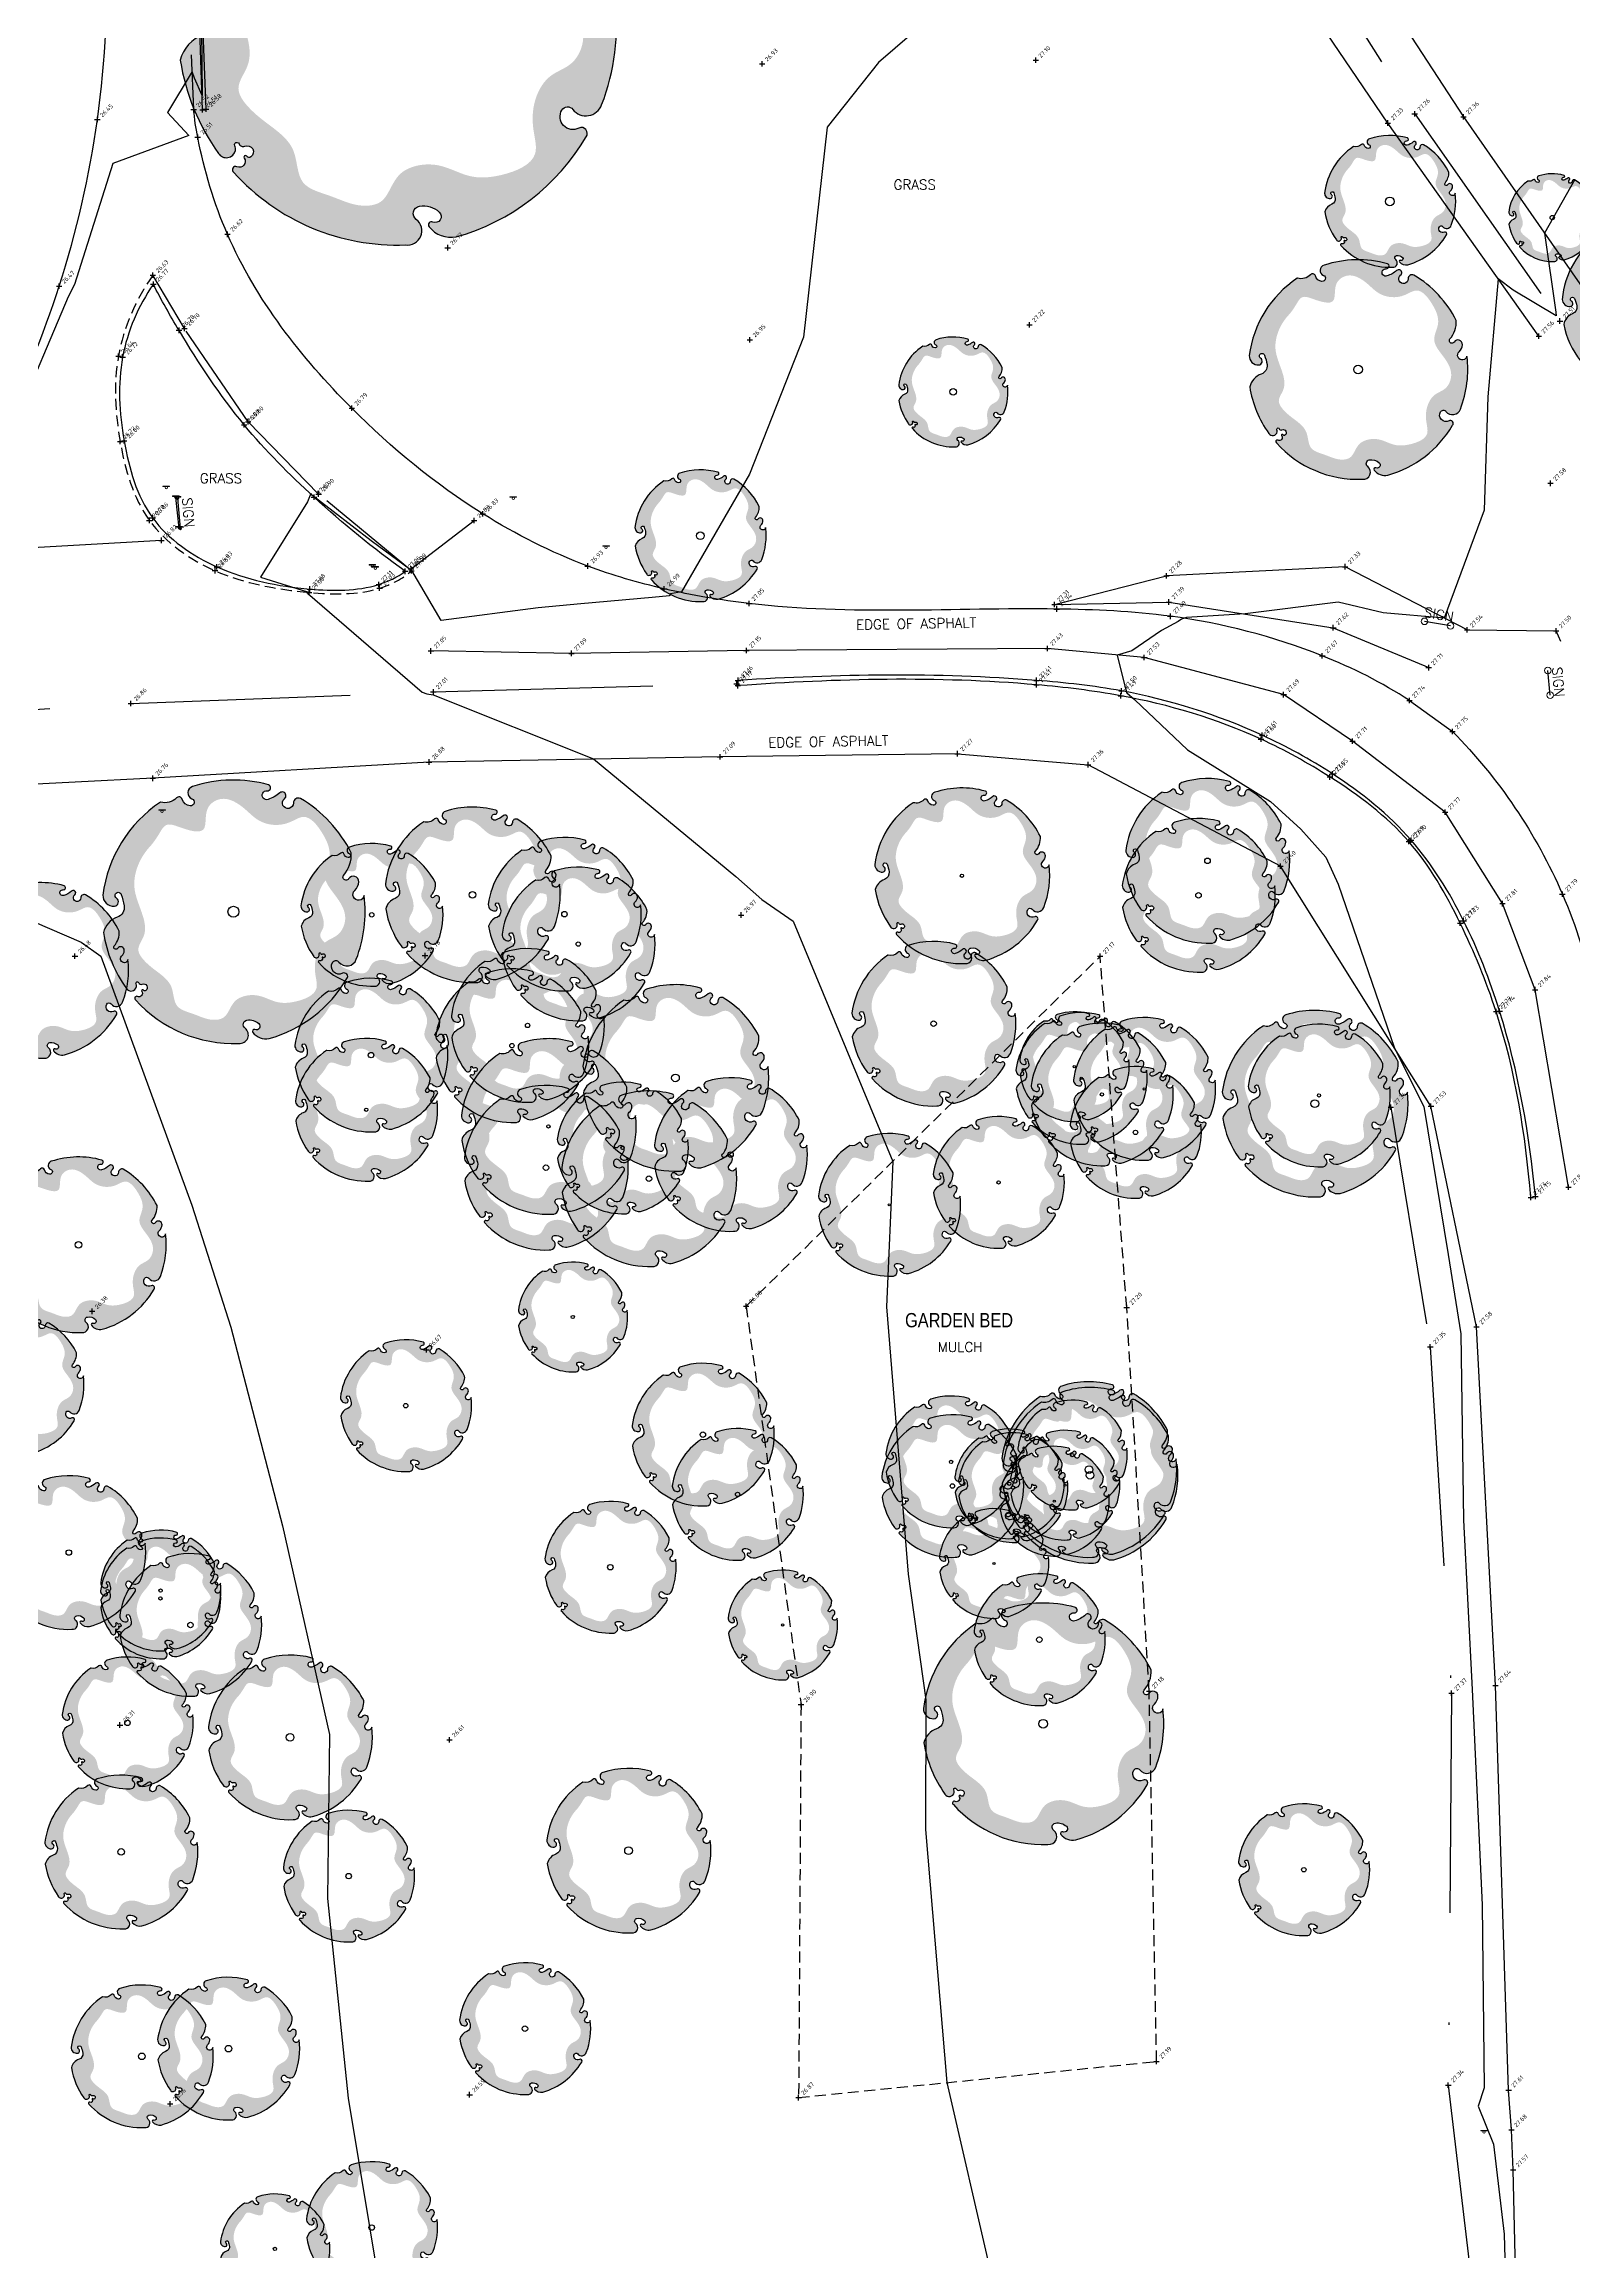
# Model space of a CAD drawing. Header units: metres. Extents: x 245957 to 247358, y 7418632 to 7419642.
# Drawn here: x 246377.6 to 246447.3, y 7418889.8 to 7418990.4 of the extents above; entities that cross this region are included whole.
import ezdxf
from ezdxf.enums import TextEntityAlignment as Align

# ---------------------------------------------------------------- set-up
doc = ezdxf.new("R2010")
doc.units = ezdxf.units.M
for name, pattern in [('DASHDOT', [10, 5, -2.5, 0, -2.5]), ('DASHED', [0.75, 0.5, -0.25]), ('HIDDEN', [0.375, 0.25, -0.125]), ('PHANTOM', [2.5, 1.25, -0.25, 0.25, -0.25, 0.25, -0.25])]:
    doc.linetypes.add(name, pattern=pattern)
for name, color, linetype in [('-TEXT', 7, 'Continuous'), ('102_TOP_OF_BANK', 37, 'PHANTOM'), ('102_TOP_OF_BANK-L', 37, 'PHANTOM'), ('102_TOP_OF_BANK-S', 37, 'PHANTOM'), ('103_TOE_OF_BATTER', 37, 'DASHDOT'), ('103_TOE_OF_BATTER-L', 37, 'DASHDOT'), ('103_TOE_OF_BATTER-S', 37, 'DASHDOT'), ('104_EXISTING_SURFACE-L', 35, 'Continuous'), ('104_EXISTING_SURFACE-S', 35, 'Continuous'), ('110_GROUND_BREAKLINE', 35, 'Continuous'), ('110_GROUND_BREAKLINE-L', 35, 'Continuous'), ('110_GROUND_BREAKLINE-S', 35, 'Continuous'), ('201_SINGLE_TREE-H', 63, 'Continuous'), ('201_SINGLE_TREE-S', 96, 'Continuous'), ('206_GARDEN_BED', 44, 'DASHED'), ('206_GARDEN_BED-L', 44, 'DASHED'), ('206_GARDEN_BED-S', 44, 'DASHED'), ('403_EDGE_OF_BITUMEN', 8, 'Continuous'), ('403_EDGE_OF_BITUMEN-L', 8, 'Continuous'), ('403_EDGE_OF_BITUMEN-S', 8, 'Continuous'), ('404_CENTRE-SPOT_FORM', 33, 'Continuous'), ('404_CENTRE-SPOT_FORM-L', 33, 'Continuous'), ('404_CENTRE-SPOT_FORM-S', 33, 'Continuous'), ('408_BACK_OF_KERB', 10, 'Continuous'), ('408_BACK_OF_KERB-L', 10, 'Continuous'), ('408_BACK_OF_KERB-S', 10, 'Continuous'), ('415_LANE_LINE_DASHED', 53, 'DASHED'), ('415_LANE_LINE_DASHED-L', 53, 'DASHED'), ('415_LANE_LINE_DASHED-S', 53, 'DASHED'), ('418_LANE_LINE_SOLID', 53, 'Continuous'), ('418_LANE_LINE_SOLID-L', 53, 'Continuous'), ('418_LANE_LINE_SOLID-S', 53, 'Continuous'), ('503_SIGN', 89, 'Continuous'), ('503_SIGN-S', 89, 'Continuous'), ('EX-TRAFFIC_SIGN_(SLS)', 89, 'Continuous'), ('Surface_Contours_Major', 4, 'Continuous'), ('Surface_Contours_Minor', 253, 'Continuous')]:
    doc.layers.add(name, color=color, linetype=linetype)
for name, color, linetype, true_color in [('406_LIP_OF_KERB', 7, 'HIDDEN', 0xff4100), ('406_LIP_OF_KERB-L', 7, 'HIDDEN', 0xff4100), ('406_LIP_OF_KERB-S', 7, 'HIDDEN', 0xff4100), ('407_INVERT_OF_KERB', 7, 'DASHED', 0xff4100), ('407_INVERT_OF_KERB-L', 7, 'DASHED', 0xff4100), ('407_INVERT_OF_KERB-S', 7, 'DASHED', 0xff4100)]:
    doc.layers.add(name, color=color, linetype=linetype, true_color=true_color)
doc.styles.add('BOLD', font='ARIALN.TTF')
doc.styles.add('ISO2.5', font='isocp.shx', dxfattribs={"height": 2.5})
doc.styles.get("Standard").update_dxf_attribs({"font": 'SIMPLEX.shx'})

# ---------------------------------------------------------------- blocks, each defined once
blk = doc.blocks.new('CROSS')
at = {"color": 0, "linetype": 'Continuous'}
for p, q in [((-0.5, 0), (0.5, 0)), ((0, -0.5), (0, 0.5))]:
    blk.add_line(p, q, dxfattribs=at)
blk = doc.blocks.new('201C')
at = {"layer": '201_SINGLE_TREE-H', "transparency": 33554534}
h = blk.add_hatch(color=256, dxfattribs=at)
h.paths.add_polyline_path([(-0.3717, -0.3344, 0.222926), (0.0196, -0.4996, 0.770799), (0.0439, -0.4417, -0.650302), (0.0511, -0.4116, -0.234737), (0.0964, -0.4247, -0.847312), (0.0816, -0.4475, 0.78443), (0.0732, -0.4583, 0.276934), (0.1352, -0.4813, 0.193599), (0.4309, -0.2536, 0.800435), (0.4144, -0.2337, -0.75216), (0.3757, -0.1925, -0.528914), (0.4006, -0.1909, 0.594112), (0.4663, -0.1804, 0.123805), (0.4962, 0.0616, -1.41759), (0.4607, 0.0811, 0.206906), (0.4758, 0.1133, 0.759729), (0.4374, 0.1252, -1.073307), (0.4187, 0.1392, 0.194379), (0.4474, 0.2231, 0.144612), (0.2544, 0.4304, 0.53339), (0.2277, 0.4128, -1.592592), (0.1939, 0.4293, 1.030038), (0.1758, 0.4513, -0.10361), (0.1314, 0.4262, -1.238487), (0.1282, 0.4593, 0.884725), (0.1336, 0.4818, 0.147549), (-0.1551, 0.4753, 0.71725), (-0.1579, 0.4291, -0.864032), (-0.1646, 0.4015, -0.310704), (-0.1946, 0.4266, 0.58143), (-0.2167, 0.4321, -0.281558), (-0.2766, 0.4162), (-0.2775, 0.4159, 0.217121), (-0.4959, 0.0634), (-0.4959, 0.0634, 0.440011), (-0.4522, 0.021, 0.723973), (-0.4442, 0.0516, -1.384648), (-0.4262, 0.0659, -0.051107), (-0.4149, 0.0223, -0.361502), (-0.441, -0.0208, 0.256822), (-0.4937, -0.0791, 0.116166), (-0.4065, -0.2911, 0.67803), (-0.3682, -0.2843, 0.170035), (-0.3696, -0.274, -1.054701), (-0.3596, -0.2696, 0.431903), (-0.3468, -0.2749, -0.910728), (-0.3329, -0.2993, -0.42046), (-0.3418, -0.2976, 1.007885), (-0.3479, -0.3018, -0.766634), (-0.3646, -0.3216, 0.938602), (-0.3717, -0.3344)])
edge = h.paths.add_edge_path(flags=16)
edge.add_spline(control_points=[(-0.3177, 0.2468), (-0.303, 0.2628), (-0.2856, 0.2893), (-0.256, 0.3411), (-0.1928, 0.3155), (-0.0921, 0.286), (-0.1162, 0.3941), (-0.0359, 0.4462), (0.0392, 0.3985), (0.1028, 0.3299), (0.1957, 0.3214), (0.2784, 0.3804), (0.3442, 0.2961), (0.3785, 0.2147), (0.3303, 0.1307), (0.3915, 0.0592), (0.4378, -0.0139), (0.4055, -0.0919), (0.3459, -0.1091), (0.3102, -0.1666), (0.3057, -0.2282), (0.3286, -0.3091), (0.2408, -0.3447), (0.1647, -0.3496), (0.103, -0.3142), (0.0463, -0.3153), (0.0047, -0.3356), (-0.0139, -0.3682), (-0.0327, -0.4069), (-0.0927, -0.4151), (-0.1463, -0.3868), (-0.23, -0.3665), (-0.2245, -0.2773), (-0.2864, -0.2294), (-0.3344, -0.1941), (-0.3737, -0.1409), (-0.3276, -0.0866), (-0.344, -0.0009), (-0.3866, 0.0828), (-0.3665, 0.1796), (-0.3359, 0.2271), (-0.3177, 0.2468)], knot_values=[0, 0, 0, 0, 0.064972, 0.101243, 0.15652, 0.245586, 0.324463, 0.387907, 0.486094, 0.554514, 0.671826, 0.728629, 0.823661, 0.919885, 0.989953, 1.075257, 1.171704, 1.23593, 1.293575, 1.346478, 1.426142, 1.479146, 1.570817, 1.644481, 1.712561, 1.774901, 1.807, 1.846291, 1.885582, 1.928182, 2.007036, 2.074591, 2.151638, 2.226455, 2.293426, 2.340744, 2.397548, 2.47317, 2.587294, 2.673595, 2.754259, 2.754259, 2.754259, 2.754259], degree=3, periodic=0)
at = {"layer": '201_SINGLE_TREE-S'}
blk.add_lwpolyline([(-0.3717, -0.3344, 0.222926), (0.0196, -0.4996, 0.770799), (0.0439, -0.4417, -0.650302), (0.0511, -0.4116, -0.234737), (0.0964, -0.4247, -0.847312), (0.0816, -0.4475, 0.78443), (0.0732, -0.4583, 0.276934), (0.1352, -0.4813, 0.193599), (0.4309, -0.2536, 0.800435), (0.4144, -0.2337, -0.75216), (0.3757, -0.1925, -0.528914), (0.4006, -0.1909, 0.594112), (0.4663, -0.1804, 0.123805), (0.4962, 0.0616, -1.41759), (0.4607, 0.0811, 0.206906), (0.4758, 0.1133, 0.759729), (0.4374, 0.1252, -1.073307), (0.4187, 0.1392, 0.194379), (0.4474, 0.2231, 0.144612), (0.2544, 0.4304, 0.53339), (0.2277, 0.4128, -1.592592), (0.1939, 0.4293, 1.030038), (0.1758, 0.4513, -0.10361), (0.1314, 0.4262, -1.238487), (0.1282, 0.4593, 0.884725), (0.1336, 0.4818, 0.147549), (-0.1551, 0.4753, 0.71725), (-0.1579, 0.4291, -0.864032), (-0.1646, 0.4015, -0.310704), (-0.1946, 0.4266, 0.58143), (-0.2167, 0.4321, -0.281558), (-0.2766, 0.4162), (-0.2775, 0.4159, 0.217121), (-0.4959, 0.0634), (-0.4959, 0.0634, 0.440011), (-0.4522, 0.021, 0.723973), (-0.4442, 0.0516, -1.384648), (-0.4262, 0.0659, -0.051107), (-0.4149, 0.0223, -0.361502), (-0.441, -0.0208, 0.256822), (-0.4937, -0.0791, 0.116166), (-0.4065, -0.2911, 0.67803), (-0.3682, -0.2843, 0.170035), (-0.3696, -0.274, -1.054701), (-0.3596, -0.2696, 0.431903), (-0.3468, -0.2749, -0.910728), (-0.3329, -0.2993, -0.42046), (-0.3418, -0.2976, 1.007885), (-0.3479, -0.3018, -0.766634), (-0.3646, -0.3216, 0.938602), (-0.3717, -0.3344)], format="xyb", dxfattribs=at)
blk = doc.blocks.new('SPD')
at = {"color": 0, "linetype": 'Continuous', "lineweight": 13}
blk.add_circle((0, 0), 0.15, dxfattribs=at)
blk = doc.blocks.new('503')
at = {"color": 0, "linetype": 'Continuous', "lineweight": 13}
for p, q in [((-0.51, 0.24), (0.49, 0.24)), ((-0.51, 0.18), (0.49, 0.18))]:
    blk.add_line(p, q, dxfattribs=at)
for p, q in [((-0.51, 0.24), (-0.51, 0.18)), ((0.49, 0.18), (0.49, 0.24))]:
    blk.add_line(p, q)
blk.add_circle((0, 0), 0.181, dxfattribs=at)
blk = doc.blocks.new('201T')
at = {"layer": '201_SINGLE_TREE-S'}
blk.add_circle((0, 0), 0.5, dxfattribs=at)
blk = doc.blocks.new('G')
at = {"layer": '-TEXT'}
blk.add_text('GRASS', height=0.45, dxfattribs=at).set_placement((0.02, -0.24), align=Align.CENTER)
blk = doc.blocks.new('M')
at = {"layer": '-TEXT'}
blk.add_text('MULCH', height=0.45, dxfattribs=at).set_placement((0.02, -0.22), align=Align.CENTER)

msp = doc.modelspace()

# ---------------------------------------------------------------- linework, layer by layer
at = {"layer": '102_TOP_OF_BANK', "ltscale": 20}
for p, q in [((246434.84, 7418998.46), (246442.24, 7418987.07)), ((246438.8, 7418986.79), (246431.81, 7418997.08)), ((246445.68, 7418977.08), (246438.8, 7418986.79)), ((246442.24, 7418987.07), (246448.73, 7418977.77))]:
    msp.add_line(p, q, dxfattribs=at)
at = {"layer": '103_TOE_OF_BATTER', "ltscale": 2}
for p, q in [((246433.15, 7418998.02), (246440.02, 7418987.21)), ((246440.02, 7418987.21), (246446.64, 7418977.77)), ((246423.61, 7418964.86), (246428.71, 7418966.16)), ((246436.85, 7418966.58), (246428.71, 7418966.16)), ((246442.41, 7418963.7), (246436.85, 7418966.58)), ((246442.41, 7418963.7), (246446.47, 7418963.66)), ((246438.93, 7418941.96), (246440.73, 7418931.04)), ((246440.73, 7418931.04), (246441.7, 7418915.26)), ((246441.7, 7418915.26), (246441.55, 7418897.41)), ((246441.55, 7418897.41), (246443.16, 7418883.7))]:
    msp.add_line(p, q, dxfattribs=at)
at = {"layer": '103_TOE_OF_BATTER'}
msp.add_lwpolyline([(246457.54, 7418795.13), (246456.35, 7418809.31), (246455.75, 7418827.33), (246455.01, 7418845.7), (246454.17, 7418863.82), (246453.75, 7418881.11), (246453.38, 7418897.75), (246452.86, 7418914.35), (246452.39, 7418933.14), (246452.07, 7418942.91), (246451.41, 7418949.4), (246451.03, 7418953.1), (246450.68, 7418953.9), (246446.47, 7418963.66)], dxfattribs=at)
at = {"layer": '110_GROUND_BREAKLINE'}
for p, q in [((246423.61, 7418964.86), (246428.82, 7418964.97)), ((246428.82, 7418964.97), (246436.31, 7418963.8)), ((246436.31, 7418963.8), (246440.66, 7418961.98))]:
    msp.add_line(p, q, dxfattribs=at)
at = {"layer": '206_GARDEN_BED'}
for p, q in [((246409.56, 7418932.89), (246425.69, 7418948.83)), ((246426.9, 7418932.83), (246425.69, 7418948.83)), ((246409.56, 7418932.89), (246412.06, 7418914.74)), ((246427.92, 7418915.36), (246426.9, 7418932.83)), ((246428.26, 7418898.49), (246427.92, 7418915.36)), ((246412.06, 7418914.74), (246411.95, 7418896.84)), ((246411.95, 7418896.84), (246428.26, 7418898.49))]:
    msp.add_line(p, q, dxfattribs=at)
at = {"layer": '403_EDGE_OF_BITUMEN'}
for p, q in [((246439.78, 7418960.48), (246441.74, 7418959.07)), ((246395.11, 7418957.68), (246382.53, 7418956.94)), ((246408.37, 7418957.92), (246395.11, 7418957.68)), ((246419.19, 7418958.06), (246408.37, 7418957.92)), ((246419.19, 7418958.06), (246425.14, 7418957.56)), ((246433.91, 7418952.94), (246425.14, 7418957.56)), ((246382.53, 7418956.94), (246367.86, 7418956.19)), ((246440.76, 7418942), (246433.91, 7418952.94)), ((246442.84, 7418931.95), (246440.76, 7418942)), ((246443.7, 7418915.62), (246442.84, 7418931.95)), ((246444.3, 7418897.18), (246443.7, 7418915.62)), ((246444.43, 7418895.37), (246444.3, 7418897.18)), ((246444.51, 7418893.55), (246444.43, 7418895.37)), ((246444.8, 7418880.99), (246444.51, 7418893.55))]:
    msp.add_line(p, q, dxfattribs=at)
msp.add_lwpolyline([(246441.74, 7418959.07, -0.046836), (246444.59, 7418955.6, -0.046836), (246446.75, 7418951.66, -0.049416), (246448.19, 7418947.15, -0.049416), (246448.72, 7418942.45)], format="xyb", dxfattribs=at)
at = {"layer": '403_EDGE_OF_BITUMEN', "start_tangent": (-0.833511, 0.552502), "end_tangent": (-0.072794, 0.997347)}
msp.add_spline([(246439.78, 7418960.48), (246435.81, 7418962.52), (246428.89, 7418964.32), (246423.71, 7418964.65), (246409.69, 7418964.9), (246405.83, 7418965.57), (246402.34, 7418966.61), (246397.56, 7418968.99), (246391.59, 7418973.8), (246385.93, 7418981.72), (246384.57, 7418986.15), (246384.39, 7418987.4)], degree=3, dxfattribs=at)
at = {"layer": '404_CENTRE-SPOT_FORM'}
for p, q in [((246401.6, 7418962.63), (246395.2, 7418962.74)), ((246409.57, 7418962.76), (246401.6, 7418962.63)), ((246423.29, 7418962.85), (246409.57, 7418962.76)), ((246427.7, 7418962.44), (246423.29, 7418962.85)), ((246434.05, 7418960.75), (246427.7, 7418962.44)), ((246437.19, 7418958.63), (246434.05, 7418960.75)), ((246441.41, 7418955.4), (246437.19, 7418958.63)), ((246444.02, 7418951.23), (246441.41, 7418955.4)), ((246445.51, 7418947.31), (246444.02, 7418951.23)), ((246447.03, 7418938.31), (246445.51, 7418947.31))]:
    msp.add_line(p, q, dxfattribs=at)
at = {"layer": '406_LIP_OF_KERB', "ltscale": 10}
msp.add_line((246384.39, 7418987.4), (246384.09, 7418994.64), dxfattribs=at)
at = {"layer": '407_INVERT_OF_KERB', "ltscale": 10}
for p, q in [((246384.79, 7418987.39), (246384.54, 7418994.65)), ((246383.97, 7418977.43), (246382.53, 7418979.86)), ((246386.87, 7418973.18), (246383.97, 7418977.43)), ((246390.08, 7418969.89), (246386.87, 7418973.18)), ((246394.31, 7418966.39), (246390.08, 7418969.89))]:
    msp.add_line(p, q, dxfattribs=at)
at = {"layer": '407_INVERT_OF_KERB', "start_tangent": (-0.575301, -0.817942), "end_tangent": (0.748509, 0.663125)}
msp.add_spline([(246382.53, 7418979.86), (246380.96, 7418976.17), (246381.04, 7418972.28), (246382.37, 7418968.69), (246385.36, 7418966.4), (246389.65, 7418965.41), (246392.86, 7418965.6), (246394.31, 7418966.39)], degree=3, dxfattribs=at)
at = {"layer": '408_BACK_OF_KERB'}
msp.add_line((246384.95, 7418987.42), (246384.68, 7418994.65), dxfattribs=at)
for points, start_tangent, end_tangent in [([(246382.55, 7418979.45), (246381.15, 7418976.13), (246381.22, 7418972.31), (246382.52, 7418968.8), (246385.45, 7418966.57), (246389.68, 7418965.56), (246392.82, 7418965.77), (246394.02, 7418966.37)], (-0.568213, -0.822881), (0.793002, 0.609218)), ([(246394.02, 7418966.37), (246389.87, 7418969.75), (246386.69, 7418973.04), (246383.72, 7418977.35), (246382.55, 7418979.45)], (-0.811322, 0.584599), (-0.445825, 0.89512))]:
    msp.add_spline(points, degree=3, dxfattribs=dict(at, start_tangent=start_tangent, end_tangent=end_tangent))
at = {"layer": '415_LANE_LINE_DASHED', "ltscale": 20}
for p, q in [((246394.29, 7418966.48), (246397.17, 7418968.68)), ((246382.92, 7418967.78), (246372.83, 7418967.2)), ((246395.31, 7418960.88), (246409.13, 7418961.25)), ((246367.86, 7418959.48), (246381.53, 7418960.35)), ((246381.53, 7418960.35), (246395.31, 7418960.88))]:
    msp.add_line(p, q, dxfattribs=at)
at = {"layer": '418_LANE_LINE_SOLID'}
for points, start_tangent, end_tangent in [([(246372.77, 7418967.15), (246375.64, 7418972.78), (246378.26, 7418979.36), (246380, 7418986.95), (246380.43, 7418995.1)], (0.493342, 0.869835), (-0.03264, 0.999467)), ([(246445.31, 7418937.85), (246443.73, 7418946.32), (246442.09, 7418950.34), (246439.75, 7418954.06), (246436.16, 7418957), (246433.02, 7418958.72), (246426.63, 7418960.7), (246422.79, 7418961.2), (246409.18, 7418961.16)], (-0.082289, 0.996608), (-0.9976, -0.069246)), ([(246445.52, 7418937.89), (246443.89, 7418946.33), (246442.25, 7418950.45), (246439.86, 7418954.12), (246436.28, 7418957.14), (246433.07, 7418958.9), (246426.66, 7418960.92), (246422.79, 7418961.4), (246409.19, 7418961.4)], (-0.097276, 0.995257), (-0.998112, -0.061427))]:
    msp.add_spline(points, degree=3, dxfattribs=dict(at, start_tangent=start_tangent, end_tangent=end_tangent))
at = {"layer": '503_SIGN'}
for p, q in [((246383.73, 7418968.34), (246383.58, 7418969.73)), ((246383.78, 7418968.32), (246383.66, 7418969.7)), ((246441.65, 7418963.89), (246440.47, 7418964.09)), ((246446.19, 7418960.73), (246446.09, 7418961.85))]:
    msp.add_line(p, q, dxfattribs=at)
at = {"layer": 'Surface_Contours_Major', "elevation": 27}
msp.add_lwpolyline([(246419.38, 7418992.83), (246415.59, 7418989.55), (246413.25, 7418986.6), (246412.17, 7418977.04), (246409.71, 7418970.79), (246406.62, 7418965.43), (246406.12, 7418965.35), (246406.07, 7418965.26), (246406.07, 7418965.25), (246405.28, 7418965.18), (246402.02, 7418964.89), (246400.08, 7418964.71), (246395.66, 7418964.13), (246394.33, 7418966.41), (246394.3, 7418966.41), (246394.26, 7418966.43), (246392.47, 7418967.76), (246389.88, 7418969.76), (246389.8, 7418969.83), (246389.72, 7418969.91), (246389.58, 7418969.54), (246387.43, 7418966.1), (246389.57, 7418965.44), (246389.61, 7418965.42), (246389.58, 7418965.37), (246394.8, 7418960.86), (246395.01, 7418960.79), (246395.3, 7418960.74), (246402.6, 7418957.82), (246409.09, 7418952.46), (246410.28, 7418951.42), (246411.7, 7418950.43), (246416.24, 7418939.49), (246415.95, 7418932.87), (246416.94, 7418920.69), (246417.74, 7418914.96), (246417.73, 7418909.05), (246418.71, 7418897.53), (246420.69, 7418888.91)], dxfattribs=at)
at = {"layer": 'Surface_Contours_Minor'}
for points, elevation in [([(246384.74, 7418991.08), (246384.77, 7418988.05), (246384.42, 7418988.83), (246384.32, 7418989.13), (246383.19, 7418987.27), (246384.16, 7418986.22), (246380.71, 7418984.95), (246378.96, 7418979.44), (246378.67, 7418978.87), (246376.25, 7418973.17)], 26.5), ([(246447.31, 7418984.22), (246445.93, 7418981.78), (246446.45, 7418978.17), (246446.47, 7418978.01), (246444.51, 7418979.18), (246443.82, 7418979.7), (246443.35, 7418974.31), (246443.19, 7418969.15), (246441.36, 7418964.24), (246438.59, 7418964.47), (246436.53, 7418964.96), (246432.29, 7418964.43), (246429.62, 7418964.27), (246429.39, 7418964.19), (246429.24, 7418964.08), (246428.48, 7418963.68), (246427.13, 7418962.75), (246426.47, 7418962.55), (246426.81, 7418961.13), (246426.91, 7418960.83), (246427.25, 7418960.53), (246427.27, 7418960.51), (246429.67, 7418958.23), (246433.45, 7418955.88), (246434.84, 7418954.62), (246435.97, 7418953.34), (246436.54, 7418952.11), (246439.1, 7418944.64), (246440.44, 7418941.99), (246441.55, 7418935.25), (246442.12, 7418931.64), (246442.25, 7418923.15), (246442.64, 7418915.43), (246443.09, 7418905.62), (246443.18, 7418897.28), (246442.91, 7418896.45), (246443.61, 7418894.72), (246444.1, 7418890.62), (246444.34, 7418881.76)], 27.5), ([(246375.7, 7418951.01), (246379.26, 7418949.47), (246380.16, 7418948.84), (246384.3, 7418937.5), (246386.08, 7418931.93), (246388.43, 7418922.88), (246390.58, 7418913.38), (246390.49, 7418905.91), (246391.43, 7418896.81), (246392.85, 7418888.2)], 26.5)]:
    msp.add_lwpolyline(points, dxfattribs=dict(at, elevation=elevation))

# ---------------------------------------------------------------- block references
at = {"layer": '-TEXT'}
for name, p in [('G', (246417.22, 7418984, -28)), ('G', (246385.61, 7418970.62, -28)), ('M', (246419.29, 7418931.03))]:
    msp.add_blockref(name, p, dxfattribs=at)
at = {"layer": '102_TOP_OF_BANK-S', "xscale": 0.25, "yscale": 0.25, "zscale": 0.25}
for p in [(246438.8, 7418986.79), (246442.24, 7418987.07), (246445.68, 7418977.08)]:
    msp.add_blockref('CROSS', p, dxfattribs=at)
at = {"layer": '103_TOE_OF_BATTER-S', "xscale": 0.25, "yscale": 0.25, "zscale": 0.25}
for p in [(246440.02, 7418987.21), (246446.64, 7418977.77), (246428.71, 7418966.16), (246436.85, 7418966.58), (246423.61, 7418964.86), (246442.41, 7418963.7), (246446.47, 7418963.66), (246438.93, 7418941.96), (246440.73, 7418931.04), (246441.7, 7418915.26), (246441.55, 7418897.41)]:
    msp.add_blockref('CROSS', p, dxfattribs=at)
at = {"layer": '104_EXISTING_SURFACE-S', "xscale": 0.25, "yscale": 0.25, "zscale": 0.25}
for p in [(246410.29, 7418989.49), (246422.76, 7418989.65), (246395.96, 7418981.11), (246422.47, 7418977.6), (246409.73, 7418976.91), (246446.21, 7418970.38), (246409.33, 7418950.71), (246378.98, 7418948.84), (246394.93, 7418948.86), (246379.76, 7418932.66), (246394.99, 7418930.9), (246381.03, 7418913.81), (246396.04, 7418913.14), (246396.96, 7418896.97), (246383.32, 7418896.56)]:
    msp.add_blockref('CROSS', p, dxfattribs=at)
at = {"layer": '110_GROUND_BREAKLINE-S', "xscale": 0.25, "yscale": 0.25, "zscale": 0.25}
for p in [(246428.82, 7418964.97), (246436.31, 7418963.8), (246440.66, 7418961.98)]:
    msp.add_blockref('CROSS', p, dxfattribs=at)
at = {"layer": '201_SINGLE_TREE-S'}
for name, p, xscale, yscale, zscale in [('201C', (246393.65, 7418991.23), 20, 20, 20), ('201C', (246438.89, 7418983.22), 6, 6, 6), ('201C', (246446.29, 7418982.48), 4, 4, 4), ('201T', (246438.89, 7418983.22), 0.4, 0.4, 0.4), ('201T', (246446.29, 7418982.48), 0.2, 0.2, 0.2), ('201C', (246437.44, 7418975.56), 10, 10, 10), ('201C', (246418.99, 7418974.54), 5, 5, 5), ('201T', (246437.44, 7418975.56), 0.4, 0.4, 0.4), ('201T', (246418.99, 7418974.54), 0.3, 0.3, 0.3), ('201C', (246407.47, 7418967.99), 6, 6, 6), ('201T', (246407.47, 7418967.99), 0.35, 0.35, 0.35), ('201C', (246386.2, 7418950.86), 12, 12, 12), ('201C', (246419.39, 7418952.5), 8, 8, 8), ('201C', (246430.58, 7418953.18), 7.5, 7.5, 7.5), ('201C', (246397.09, 7418951.63), 8, 8, 8), ('201C', (246430.17, 7418951.61), 7, 7, 7), ('201C', (246401.28, 7418950.75), 7, 7, 7), ('201C', (246392.5, 7418950.72), 6.5, 6.5, 6.5), ('201T', (246430.58, 7418953.18), 0.25, 0.25, 0.25), ('201C', (246377.42, 7418948.19), 8, 8, 8), ('201C', (246401.91, 7418949.39), 7, 7, 7), ('201T', (246419.39, 7418952.5), 0.15, 0.15, 0.15), ('201T', (246386.2, 7418950.86), 0.5, 0.5, 0.5), ('201T', (246397.09, 7418951.63), 0.3, 0.3, 0.3), ('201T', (246430.17, 7418951.61), 0.25, 0.25, 0.25), ('201T', (246392.5, 7418950.72), 0.2, 0.2, 0.2), ('201T', (246401.28, 7418950.75), 0.25, 0.25, 0.25), ('201C', (246399.6, 7418945.68), 7, 7, 7), ('201T', (246401.91, 7418949.39), 0.2, 0.2, 0.2), ('201C', (246418.1, 7418945.76), 7.5, 7.5, 7.5), ('201C', (246398.89, 7418944.76), 7, 7, 7), ('201C', (246392.47, 7418944.33), 7, 7, 7), ('201C', (246406.34, 7418943.29), 8.5, 8.5, 8.5), ('201C', (246424.83, 7418943.27), 6, 6, 6), ('201C', (246424.51, 7418943.8), 5, 5, 5), ('201C', (246427.7, 7418942.79), 6.5, 6.5, 6.5), ('201C', (246435.47, 7418942.12), 8.5, 8.5, 8.5), ('201C', (246392.25, 7418941.84), 6.5, 6.5, 6.5), ('201C', (246400.55, 7418941.08), 8, 8, 8), ('201T', (246399.6, 7418945.68), 0.2, 0.2, 0.2), ('201T', (246418.1, 7418945.76), 0.25, 0.25, 0.25), ('201C', (246425.77, 7418942.54), 6.5, 6.5, 6.5), ('201C', (246435.66, 7418942.49), 6.5, 6.5, 6.5), ('201T', (246392.47, 7418944.33), 0.25, 0.25, 0.25), ('201T', (246398.89, 7418944.76), 0.2, 0.2, 0.2), ('201C', (246400.44, 7418939.2), 7.5, 7.5, 7.5), ('201C', (246403.93, 7418940.1), 6, 6, 6), ('201C', (246408.85, 7418939.8), 7, 7, 7), ('201T', (246406.34, 7418943.29), 0.35, 0.35, 0.35), ('201C', (246427.3, 7418940.81), 6, 6, 6), ('201T', (246424.51, 7418943.8), 0.1, 0.1, 0.1), ('201T', (246424.83, 7418943.27), 0.1, 0.1, 0.1), ('201C', (246405.13, 7418938.7), 8, 8, 8), ('201T', (246425.77, 7418942.54), 0.15, 0.15, 0.15), ('201T', (246427.7, 7418942.79), 0.1, 0.1, 0.1), ('201T', (246435.47, 7418942.12), 0.35, 0.35, 0.35), ('201T', (246435.66, 7418942.49), 0.15, 0.15, 0.15), ('201T', (246392.25, 7418941.84), 0.15, 0.15, 0.15), ('201T', (246400.55, 7418941.08), 0.15, 0.15, 0.15), ('201C', (246421.06, 7418938.53), 6, 6, 6), ('201T', (246403.93, 7418940.1), 0.15, 0.15, 0.15), ('201C', (246416.08, 7418937.51), 6.5, 6.5, 6.5), ('201T', (246427.3, 7418940.81), 0.2, 0.2, 0.2), ('201C', (246379.14, 7418935.69), 8, 8, 8), ('201T', (246400.44, 7418939.2), 0.25, 0.25, 0.25), ('201T', (246408.85, 7418939.8), 0.25, 0.25, 0.25), ('201T', (246405.13, 7418938.7), 0.25, 0.25, 0.25), ('201T', (246421.06, 7418938.53), 0.15, 0.15, 0.15), ('201T', (246416.08, 7418937.51), 0.1, 0.1, 0.1), ('201T', (246379.14, 7418935.69), 0.3, 0.3, 0.3), ('201C', (246401.66, 7418932.4), 5, 5, 5), ('201C', (246376.14, 7418929.32), 6.5, 6.5, 6.5), ('201T', (246401.66, 7418932.4), 0.15, 0.15, 0.15), ('201C', (246394.05, 7418928.36), 6, 6, 6), ('201C', (246407.59, 7418927.04), 6.5, 6.5, 6.5), ('201C', (246425.18, 7418925.45), 8, 8, 8), ('201C', (246425.23, 7418925.19), 8, 8, 8), ('201T', (246394.05, 7418928.36), 0.2, 0.2, 0.2), ('201C', (246418.96, 7418924.7), 6.5, 6.5, 6.5), ('201C', (246418.9, 7418925.8), 6, 6, 6), ('201C', (246424.42, 7418926.11), 5, 5, 5), ('201C', (246409.17, 7418924.32), 6, 6, 6), ('201T', (246407.59, 7418927.04), 0.25, 0.25, 0.25), ('201C', (246421.55, 7418924.8), 5, 5, 5), ('201C', (246421.72, 7418924.63), 5, 5, 5), ('201C', (246424.09, 7418924.74), 5, 5, 5), ('201C', (246423.6, 7418924.01), 5, 5, 5), ('201T', (246424.42, 7418926.11), 0.15, 0.15, 0.15), ('201C', (246378.7, 7418921.67), 7, 7, 7), ('201T', (246418.9, 7418925.8), 0.15, 0.15, 0.15), ('201T', (246421.55, 7418924.8), 0.15, 0.15, 0.15), ('201T', (246425.18, 7418925.45), 0.35, 0.35, 0.35), ('201T', (246425.23, 7418925.19), 0.35, 0.35, 0.35), ('201C', (246403.37, 7418921), 6, 6, 6), ('201T', (246409.17, 7418924.32), 0.2, 0.2, 0.2), ('201T', (246418.96, 7418924.7), 0.2, 0.2, 0.2), ('201T', (246421.72, 7418924.63), 0.15, 0.15, 0.15), ('201T', (246423.6, 7418924.01), 0.1, 0.1, 0.1), ('201T', (246424.09, 7418924.74), 0.1, 0.1, 0.1), ('201C', (246420.85, 7418921.17), 5, 5, 5), ('201C', (246382.87, 7418919.58), 5.5, 5.5, 5.5), ('201C', (246382.88, 7418919.94), 5.5, 5.5, 5.5), ('201T', (246378.7, 7418921.67), 0.25, 0.25, 0.25), ('201C', (246384.24, 7418918.37), 6.5, 6.5, 6.5), ('201T', (246403.37, 7418921), 0.25, 0.25, 0.25), ('201C', (246411.22, 7418918.37), 5, 5, 5), ('201T', (246420.85, 7418921.17), 0.1, 0.1, 0.1), ('201T', (246382.88, 7418919.94), 0.15, 0.15, 0.15), ('201C', (246422.92, 7418917.7), 6, 6, 6), ('201T', (246382.87, 7418919.58), 0.15, 0.15, 0.15), ('201C', (246423.09, 7418913.87), 11, 11, 11), ('201T', (246384.24, 7418918.37), 0.25, 0.25, 0.25), ('201T', (246411.22, 7418918.37), 0.1, 0.1, 0.1), ('201C', (246381.37, 7418913.91), 6, 6, 6), ('201C', (246388.78, 7418913.25), 7.5, 7.5, 7.5), ('201T', (246422.92, 7418917.7), 0.25, 0.25, 0.25), ('201T', (246381.37, 7418913.91), 0.25, 0.25, 0.25), ('201T', (246423.09, 7418913.87), 0.4, 0.4, 0.4), ('201T', (246388.78, 7418913.25), 0.35, 0.35, 0.35), ('201C', (246404.2, 7418908.09), 7.5, 7.5, 7.5), ('201C', (246381.08, 7418908.03), 7, 7, 7), ('201C', (246391.45, 7418906.93), 6, 6, 6), ('201C', (246434.97, 7418907.22), 6, 6, 6), ('201T', (246381.08, 7418908.03), 0.3, 0.3, 0.3), ('201T', (246404.2, 7418908.09), 0.35, 0.35, 0.35), ('201T', (246391.45, 7418906.93), 0.25, 0.25, 0.25), ('201T', (246434.97, 7418907.22), 0.2, 0.2, 0.2), ('201C', (246399.48, 7418899.98), 6, 6, 6), ('201C', (246382.03, 7418898.72), 6.5, 6.5, 6.5), ('201C', (246385.97, 7418899.07), 6.5, 6.5, 6.5), ('201T', (246399.48, 7418899.98), 0.25, 0.25, 0.25), ('201T', (246382.03, 7418898.72), 0.3, 0.3, 0.3), ('201T', (246385.97, 7418899.07), 0.3, 0.3, 0.3), ('201C', (246392.5, 7418890.92), 6, 6, 6), ('201C', (246388.09, 7418889.95), 5, 5, 5), ('201T', (246392.5, 7418890.92), 0.25, 0.25, 0.25), ('201T', (246388.09, 7418889.95), 0.15, 0.15, 0.15)]:
    msp.add_blockref(name, p, dxfattribs=dict(at, xscale=xscale, yscale=yscale, zscale=zscale))
at = {"layer": '201_SINGLE_TREE-S', "xscale": 8, "yscale": 8, "zscale": 8, "rotation": 2.3}
msp.add_blockref('201C', (246450.73, 7418978.41), dxfattribs=at)
at = {"layer": '206_GARDEN_BED-S', "xscale": 0.25, "yscale": 0.25, "zscale": 0.25}
for p in [(246425.69, 7418948.83), (246409.56, 7418932.89), (246426.9, 7418932.83), (246412.06, 7418914.74), (246427.92, 7418915.36), (246428.26, 7418898.49), (246411.95, 7418896.84)]:
    msp.add_blockref('CROSS', p, dxfattribs=at)
at = {"layer": '403_EDGE_OF_BITUMEN-S', "xscale": 0.25, "yscale": 0.25, "zscale": 0.25}
for p in [(246384.57, 7418986.15), (246385.93, 7418981.72), (246391.59, 7418973.8), (246397.56, 7418968.99), (246402.34, 7418966.61), (246405.83, 7418965.57), (246409.69, 7418964.9), (246423.71, 7418964.65), (246428.89, 7418964.32), (246435.81, 7418962.52), (246439.78, 7418960.48), (246441.74, 7418959.07), (246419.19, 7418958.06), (246382.53, 7418956.94), (246395.11, 7418957.68), (246408.37, 7418957.92), (246425.14, 7418957.56), (246433.91, 7418952.94), (246446.75, 7418951.66), (246440.76, 7418942), (246442.84, 7418931.95), (246443.7, 7418915.62), (246444.3, 7418897.18), (246444.43, 7418895.37), (246444.51, 7418893.55)]:
    msp.add_blockref('CROSS', p, dxfattribs=at)
at = {"layer": '404_CENTRE-SPOT_FORM-S', "xscale": 0.25, "yscale": 0.25, "zscale": 0.25}
for p in [(246395.2, 7418962.74), (246401.6, 7418962.63), (246409.57, 7418962.76), (246423.29, 7418962.85), (246427.7, 7418962.44), (246434.05, 7418960.75), (246437.19, 7418958.63), (246441.41, 7418955.4), (246444.02, 7418951.23), (246445.51, 7418947.31), (246447.03, 7418938.31)]:
    msp.add_blockref('CROSS', p, dxfattribs=at)
at = {"layer": '406_LIP_OF_KERB-S', "xscale": 0.25, "yscale": 0.25, "zscale": 0.25}
msp.add_blockref('CROSS', (246384.39, 7418987.4), dxfattribs=at)
at = {"layer": '407_INVERT_OF_KERB-S', "xscale": 0.25, "yscale": 0.25, "zscale": 0.25}
for p in [(246384.79, 7418987.39), (246382.53, 7418979.86), (246383.97, 7418977.43), (246380.96, 7418976.17), (246386.87, 7418973.18), (246381.04, 7418972.28), (246390.08, 7418969.89), (246382.37, 7418968.69), (246385.36, 7418966.4), (246394.31, 7418966.39), (246389.65, 7418965.41), (246392.86, 7418965.6)]:
    msp.add_blockref('CROSS', p, dxfattribs=at)
at = {"layer": '408_BACK_OF_KERB-S', "xscale": 0.25, "yscale": 0.25, "zscale": 0.25}
for p in [(246384.95, 7418987.42), (246382.55, 7418979.45), (246383.72, 7418977.35), (246381.15, 7418976.13), (246386.69, 7418973.04), (246381.22, 7418972.31), (246389.87, 7418969.75), (246382.52, 7418968.8), (246385.45, 7418966.57), (246394.02, 7418966.37), (246389.68, 7418965.56), (246392.82, 7418965.77)]:
    msp.add_blockref('CROSS', p, dxfattribs=at)
at = {"layer": '415_LANE_LINE_DASHED-S', "xscale": 0.25, "yscale": 0.25, "zscale": 0.25}
for p in [(246397.17, 7418968.68), (246382.92, 7418967.78), (246394.29, 7418966.48), (246409.13, 7418961.25), (246381.53, 7418960.35), (246395.31, 7418960.88)]:
    msp.add_blockref('CROSS', p, dxfattribs=at)
at = {"layer": '418_LANE_LINE_SOLID-S', "xscale": 0.25, "yscale": 0.25, "zscale": 0.25}
for p in [(246380, 7418986.95), (246378.26, 7418979.36), (246409.18, 7418961.16), (246409.19, 7418961.4), (246422.79, 7418961.4), (246422.79, 7418961.2), (246426.63, 7418960.7), (246426.66, 7418960.92), (246433.02, 7418958.72), (246433.07, 7418958.9), (246436.16, 7418957), (246436.28, 7418957.14), (246439.75, 7418954.06), (246439.86, 7418954.12), (246442.09, 7418950.34), (246442.25, 7418950.45), (246443.73, 7418946.32), (246443.89, 7418946.33), (246445.31, 7418937.85), (246445.52, 7418937.89)]:
    msp.add_blockref('CROSS', p, dxfattribs=at)
at = {"layer": '503_SIGN-S', "xscale": 0.3, "yscale": 0.3, "zscale": 0.3}
for p in [(246383.14, 7418970.18), (246383.58, 7418969.73), (246383.66, 7418969.7), (246398.95, 7418969.69), (246383.73, 7418968.34), (246383.78, 7418968.32), (246403.18, 7418967.46), (246392.53, 7418966.6), (246392.66, 7418966.51), (246382.95, 7418955.43), (246443.18, 7418895.27)]:
    msp.add_blockref('503', p, dxfattribs=at)
at = {"layer": 'EX-TRAFFIC_SIGN_(SLS)', "lineweight": 30}
for p in [(246440.47, 7418964.09), (246441.65, 7418963.89), (246446.09, 7418961.85), (246446.19, 7418960.73)]:
    msp.add_blockref('SPD', p, dxfattribs=at)

# ---------------------------------------------------------------- texts
at = {"layer": '-TEXT'}
for s, rotation, p in [('SIGN', 275.0096, (246383.92, 7418969.03)), ('EDGE OF ASPHALT', 1.068, (246417.31, 7418963.76)), ('SIGN', 350.3704, (246441.09, 7418964.18)), ('SIGN', 275.0096, (246446.34, 7418961.31)), ('EDGE OF ASPHALT', 1.068, (246413.31, 7418958.39))]:
    msp.add_text(s, height=0.45, rotation=rotation, dxfattribs=at).set_placement(p, align=Align.CENTER)
at = {"layer": '-TEXT', "style": 'BOLD'}
msp.add_text('GARDEN BED', height=0.65, dxfattribs=at).set_placement((246419.26, 7418931.93), align=Align.CENTER)
at = {"layer": '102_TOP_OF_BANK-L', "style": 'ISO2.5'}
for s, p in [('27.33', (246438.97, 7418986.96)), ('27.36', (246442.41, 7418987.24)), ('27.56', (246445.84, 7418977.25))]:
    msp.add_text(s, height=0.2, rotation=45, dxfattribs=at).set_placement(p, align=Align.MIDDLE_LEFT)
at = {"layer": '103_TOE_OF_BATTER-L', "style": 'ISO2.5'}
for s, p in [('27.26', (246440.19, 7418987.38)), ('27.51', (246446.81, 7418977.93)), ('27.33', (246437.02, 7418966.75)), ('27.28', (246428.88, 7418966.33)), ('27.31', (246423.77, 7418965.02)), ('27.54', (246442.58, 7418963.86)), ('27.50', (246446.63, 7418963.83)), ('27.34', (246439.1, 7418942.12)), ('27.35', (246440.9, 7418931.21)), ('27.37', (246441.87, 7418915.42)), ('27.34', (246441.72, 7418897.58))]:
    msp.add_text(s, height=0.2, rotation=45, dxfattribs=at).set_placement(p, align=Align.MIDDLE_LEFT)
at = {"layer": '104_EXISTING_SURFACE-L', "style": 'ISO2.5'}
for s, p in [('26.93', (246410.46, 7418989.65)), ('27.10', (246422.92, 7418989.81)), ('26.72', (246396.12, 7418981.28)), ('27.22', (246422.64, 7418977.77)), ('26.95', (246409.9, 7418977.08)), ('27.58', (246446.38, 7418970.54)), ('26.97', (246409.49, 7418950.87)), ('26.48', (246379.15, 7418949.01)), ('26.78', (246395.09, 7418949.02)), ('26.38', (246379.93, 7418932.82)), ('26.67', (246395.15, 7418931.06)), ('26.31', (246381.2, 7418913.98)), ('26.61', (246396.21, 7418913.31)), ('26.36', (246383.49, 7418896.73)), ('26.59', (246397.12, 7418897.14))]:
    msp.add_text(s, height=0.2, rotation=45, dxfattribs=at).set_placement(p, align=Align.MIDDLE_LEFT)
at = {"layer": '110_GROUND_BREAKLINE-L', "style": 'ISO2.5'}
for s, p in [('27.39', (246428.99, 7418965.14)), ('27.62', (246436.47, 7418963.97)), ('27.71', (246440.82, 7418962.14))]:
    msp.add_text(s, height=0.2, rotation=45, dxfattribs=at).set_placement(p, align=Align.MIDDLE_LEFT)
at = {"layer": '206_GARDEN_BED-L', "style": 'ISO2.5'}
for s, p in [('27.17', (246425.86, 7418948.99)), ('26.88', (246409.73, 7418933.06)), ('27.20', (246427.07, 7418933)), ('27.18', (246428.09, 7418915.52)), ('26.90', (246412.22, 7418914.9)), ('27.19', (246428.43, 7418898.66)), ('26.87', (246412.11, 7418897.01))]:
    msp.add_text(s, height=0.2, rotation=45, dxfattribs=at).set_placement(p, align=Align.MIDDLE_LEFT)
at = {"layer": '403_EDGE_OF_BITUMEN-L', "style": 'ISO2.5'}
for s, p in [('26.51', (246384.74, 7418986.32)), ('26.62', (246386.1, 7418981.89)), ('26.79', (246391.76, 7418973.97)), ('26.83', (246397.73, 7418969.15)), ('26.93', (246402.51, 7418966.78)), ('26.99', (246406, 7418965.73)), ('27.05', (246409.85, 7418965.07)), ('27.34', (246423.87, 7418964.82)), ('27.49', (246429.06, 7418964.49)), ('27.67', (246435.98, 7418962.69)), ('27.74', (246439.95, 7418960.65)), ('27.75', (246441.91, 7418959.23)), ('26.88', (246395.28, 7418957.84)), ('27.09', (246408.54, 7418958.09)), ('27.27', (246419.36, 7418958.22)), ('27.36', (246425.31, 7418957.73)), ('26.76', (246382.69, 7418957.11)), ('27.40', (246434.07, 7418953.11)), ('27.79', (246446.92, 7418951.83)), ('27.53', (246440.92, 7418942.16)), ('27.58', (246443.01, 7418932.11)), ('27.64', (246443.86, 7418915.79)), ('27.61', (246444.47, 7418897.35)), ('27.68', (246444.59, 7418895.54)), ('27.57', (246444.67, 7418893.72))]:
    msp.add_text(s, height=0.2, rotation=45, dxfattribs=at).set_placement(p, align=Align.MIDDLE_LEFT)
at = {"layer": '404_CENTRE-SPOT_FORM-L', "style": 'ISO2.5'}
for s, p in [('27.05', (246395.37, 7418962.9)), ('27.09', (246401.77, 7418962.8)), ('27.15', (246409.74, 7418962.93)), ('27.43', (246423.45, 7418963.02)), ('27.53', (246427.86, 7418962.61)), ('27.69', (246434.22, 7418960.92)), ('27.71', (246437.36, 7418958.8)), ('27.77', (246441.58, 7418955.56)), ('27.81', (246444.19, 7418951.4)), ('27.84', (246445.68, 7418947.48)), ('27.80', (246447.2, 7418938.47))]:
    msp.add_text(s, height=0.2, rotation=45, dxfattribs=at).set_placement(p, align=Align.MIDDLE_LEFT)
at = {"layer": '406_LIP_OF_KERB-L', "style": 'ISO2.5'}
msp.add_text('26.52', height=0.2, rotation=45, dxfattribs=at).set_placement((246384.55, 7418987.56), align=Align.MIDDLE_LEFT)
at = {"layer": '407_INVERT_OF_KERB-L', "style": 'ISO2.5'}
for s, p in [('26.51', (246384.96, 7418987.55)), ('26.63', (246382.7, 7418980.02)), ('26.70', (246384.13, 7418977.6)), ('26.64', (246381.13, 7418976.34)), ('26.80', (246387.03, 7418973.35)), ('26.72', (246381.2, 7418972.44)), ('26.90', (246390.25, 7418970.06)), ('26.78', (246382.53, 7418968.86)), ('26.85', (246385.53, 7418966.57)), ('27.03', (246393.03, 7418965.77)), ('27.00', (246394.48, 7418966.56)), ('27.00', (246389.82, 7418965.58))]:
    msp.add_text(s, height=0.2, rotation=45, dxfattribs=at).set_placement(p, align=Align.MIDDLE_LEFT)
at = {"layer": '408_BACK_OF_KERB-L', "style": 'ISO2.5'}
for s, p in [('26.58', (246385.12, 7418987.58)), ('26.77', (246382.71, 7418979.62)), ('26.78', (246383.89, 7418977.52)), ('26.72', (246381.32, 7418976.29)), ('26.90', (246386.86, 7418973.21)), ('26.80', (246381.39, 7418972.48)), ('27.00', (246390.04, 7418969.92)), ('26.86', (246382.69, 7418968.97)), ('26.93', (246385.61, 7418966.74)), ('27.08', (246389.85, 7418965.73)), ('27.11', (246392.98, 7418965.94)), ('27.06', (246394.19, 7418966.54))]:
    msp.add_text(s, height=0.2, rotation=45, dxfattribs=at).set_placement(p, align=Align.MIDDLE_LEFT)
at = {"layer": '415_LANE_LINE_DASHED-L', "style": 'ISO2.5'}
for s, p in [('26.83', (246397.34, 7418968.85)), ('26.82', (246383.09, 7418967.95)), ('26.99', (246394.45, 7418966.65)), ('27.01', (246395.47, 7418961.05)), ('27.16', (246409.3, 7418961.41)), ('26.86', (246381.7, 7418960.51))]:
    msp.add_text(s, height=0.2, rotation=45, dxfattribs=at).set_placement(p, align=Align.MIDDLE_LEFT)
at = {"layer": '418_LANE_LINE_SOLID-L', "style": 'ISO2.5'}
for s, p in [('26.45', (246380.16, 7418987.11)), ('26.47', (246378.42, 7418979.52)), ('27.17', (246409.35, 7418961.33)), ('27.16', (246409.36, 7418961.57)), ('27.41', (246422.96, 7418961.37)), ('27.41', (246422.96, 7418961.56)), ('27.49', (246426.8, 7418960.87)), ('27.50', (246426.83, 7418961.08)), ('27.60', (246433.18, 7418958.89)), ('27.61', (246433.24, 7418959.06)), ('27.65', (246436.33, 7418957.17)), ('27.65', (246436.44, 7418957.31)), ('27.69', (246439.91, 7418954.23)), ('27.70', (246440.03, 7418954.29)), ('27.73', (246442.42, 7418950.62)), ('27.72', (246442.26, 7418950.51)), ('27.73', (246443.9, 7418946.48)), ('27.74', (246444.05, 7418946.5)), ('27.73', (246445.47, 7418938.01)), ('27.75', (246445.69, 7418938.06))]:
    msp.add_text(s, height=0.2, rotation=45, dxfattribs=at).set_placement(p, align=Align.MIDDLE_LEFT)

doc.saveas('drawing.dxf')
